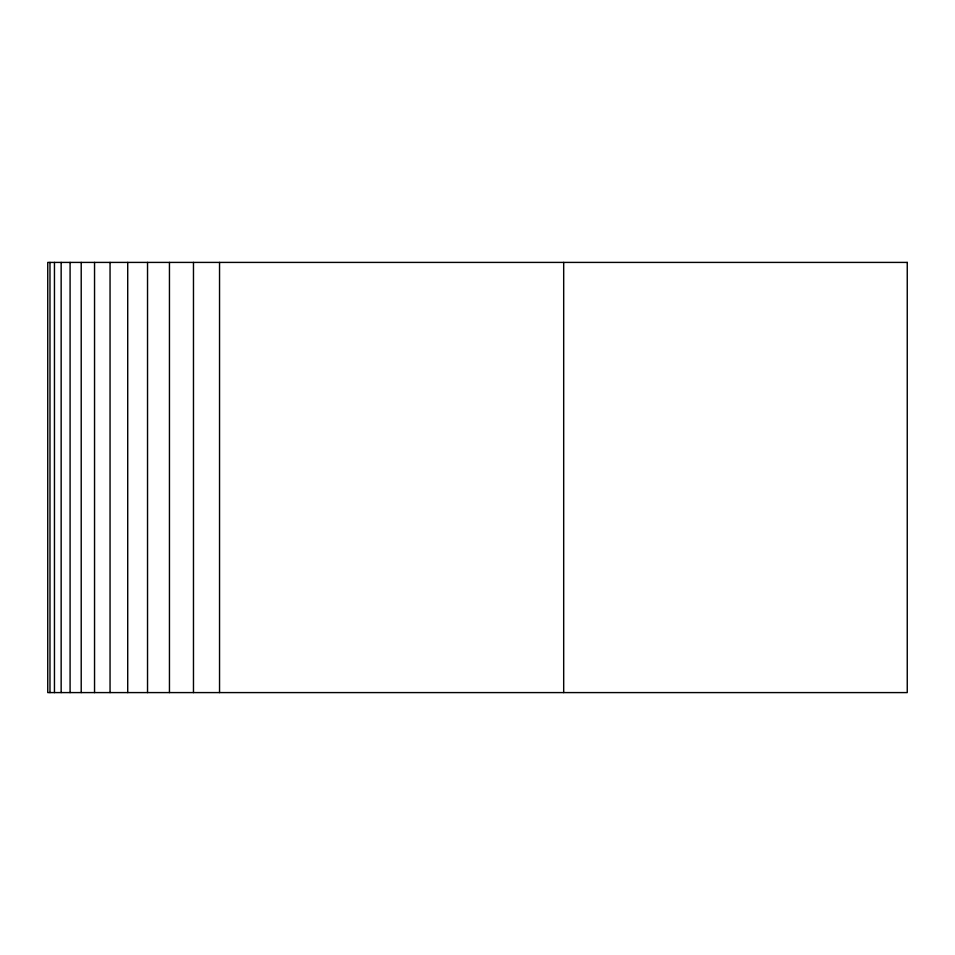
<?xml version="1.0" encoding="UTF-8"?>
<svg xmlns="http://www.w3.org/2000/svg" width="955" height="955" viewBox="0 0 955 955"><rect width="100%" height="100%" fill="white"/><g stroke="black" fill="none" stroke-linecap="round" stroke-linejoin="round"><path stroke-width="1.43" d="M563.689 262.41L563.689 692.59M219.543 262.41L219.543 692.59M193.471 262.41L193.471 692.59M169.453 262.41L169.453 692.59M147.536 262.41L147.536 692.59M127.719 262.41L127.719 692.59M110.052 262.41L110.052 692.59M94.545 262.41L94.545 692.59M81.211 262.41L81.211 692.59M70.085 262.41L70.085 692.59M61.156 262.41L61.156 692.59M54.459 262.41L54.459 692.59M49.982 262.41L49.982 692.59M907.25 262.41L47.75 262.41L47.75 692.59L907.25 692.59L907.25 262.41"/></g></svg>
